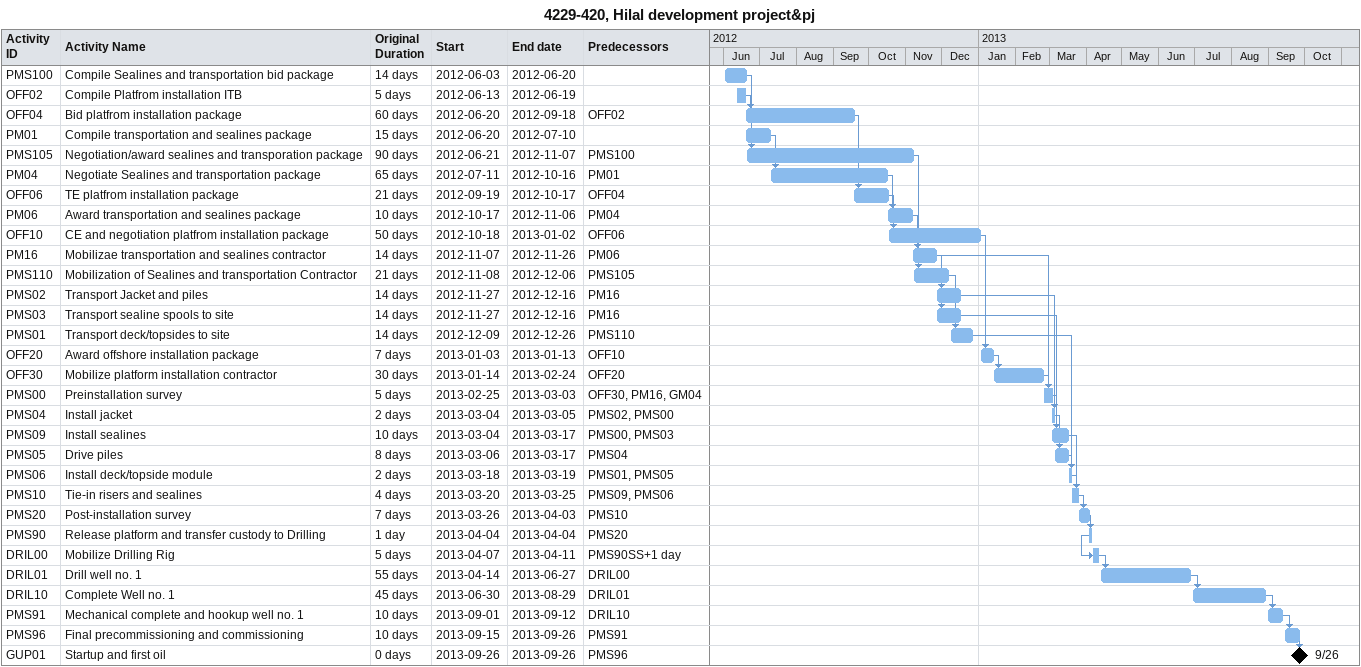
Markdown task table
4229-420, Hilal development project&pj

| ID | Level | Task | Original duration | Start | Finish | Predecessors |
|---|---|---|---|---|---|---|
| PMS100 | 1 | Compile Sealines and transportation bid package | 14d | 2012-06-03 | 2012-06-20 |  |
| OFF02 | 1 | Compile Platfrom installation ITB | 5d | 2012-06-13 | 2012-06-19 |  |
| OFF04 | 1 | Bid platfrom installation package | 60d | 2012-06-20 | 2012-09-18 | OFF02 |
| PM01 | 1 | Compile transportation and sealines package | 15d | 2012-06-20 | 2012-07-10 |  |
| PMS105 | 1 | Negotiation/award sealines and transporation package | 90d | 2012-06-21 | 2012-11-07 | PMS100 |
| PM04 | 1 | Negotiate Sealines and transportation package | 65d | 2012-07-11 | 2012-10-16 | PM01 |
| OFF06 | 1 | TE platfrom installation package | 21d | 2012-09-19 | 2012-10-17 | OFF04 |
| PM06 | 1 | Award transportation and sealines package | 10d | 2012-10-17 | 2012-11-06 | PM04 |
| OFF10 | 1 | CE and negotiation platfrom installation package | 50d | 2012-10-18 | 2013-01-02 | OFF06 |
| PM16 | 1 | Mobilizae transportation and sealines contractor | 14d | 2012-11-07 | 2012-11-26 | PM06 |
| PMS110 | 1 | Mobilization of Sealines and transportation Contractor | 21d | 2012-11-08 | 2012-12-06 | PMS105 |
| PMS02 | 1 | Transport Jacket and piles | 14d | 2012-11-27 | 2012-12-16 | PM16 |
| PMS03 | 1 | Transport sealine spools to site | 14d | 2012-11-27 | 2012-12-16 | PM16 |
| PMS01 | 1 | Transport deck/topsides to site | 14d | 2012-12-09 | 2012-12-26 | PMS110 |
| OFF20 | 1 | Award offshore installation package | 7d | 2013-01-03 | 2013-01-13 | OFF10 |
| OFF30 | 1 | Mobilize platform installation contractor | 30d | 2013-01-14 | 2013-02-24 | OFF20 |
| PMS00 | 1 | Preinstallation survey | 5d | 2013-02-25 | 2013-03-03 | OFF30, PM16, GM04 |
| PMS04 | 1 | Install jacket | 2d | 2013-03-04 | 2013-03-05 | PMS02, PMS00 |
| PMS09 | 1 | Install sealines | 10d | 2013-03-04 | 2013-03-17 | PMS00, PMS03 |
| PMS05 | 1 | Drive piles | 8d | 2013-03-06 | 2013-03-17 | PMS04 |
| PMS06 | 1 | Install deck/topside module | 2d | 2013-03-18 | 2013-03-19 | PMS01, PMS05 |
| PMS10 | 1 | Tie-in risers and sealines | 4d | 2013-03-20 | 2013-03-25 | PMS09, PMS06 |
| PMS20 | 1 | Post-installation survey | 7d | 2013-03-26 | 2013-04-03 | PMS10 |
| PMS90 | 1 | Release platform and transfer custody to Drilling | 1d | 2013-04-04 | 2013-04-04 | PMS20 |
| DRIL00 | 1 | Mobilize Drilling Rig | 5d | 2013-04-07 | 2013-04-11 | PMS90SS+1d |
| DRIL01 | 1 | Drill well no. 1 | 55d | 2013-04-14 | 2013-06-27 | DRIL00 |
| DRIL10 | 1 | Complete Well no. 1 | 45d | 2013-06-30 | 2013-08-29 | DRIL01 |
| PMS91 | 1 | Mechanical complete and hookup well no. 1 | 10d | 2013-09-01 | 2013-09-12 | DRIL10 |
| PMS96 | 1 | Final precommissioning and commissioning | 10d | 2013-09-15 | 2013-09-26 | PMS91 |
| GUP01 | 1 | Startup and first oil | 0d | 2013-09-26 | 2013-09-26 | PMS96 |
